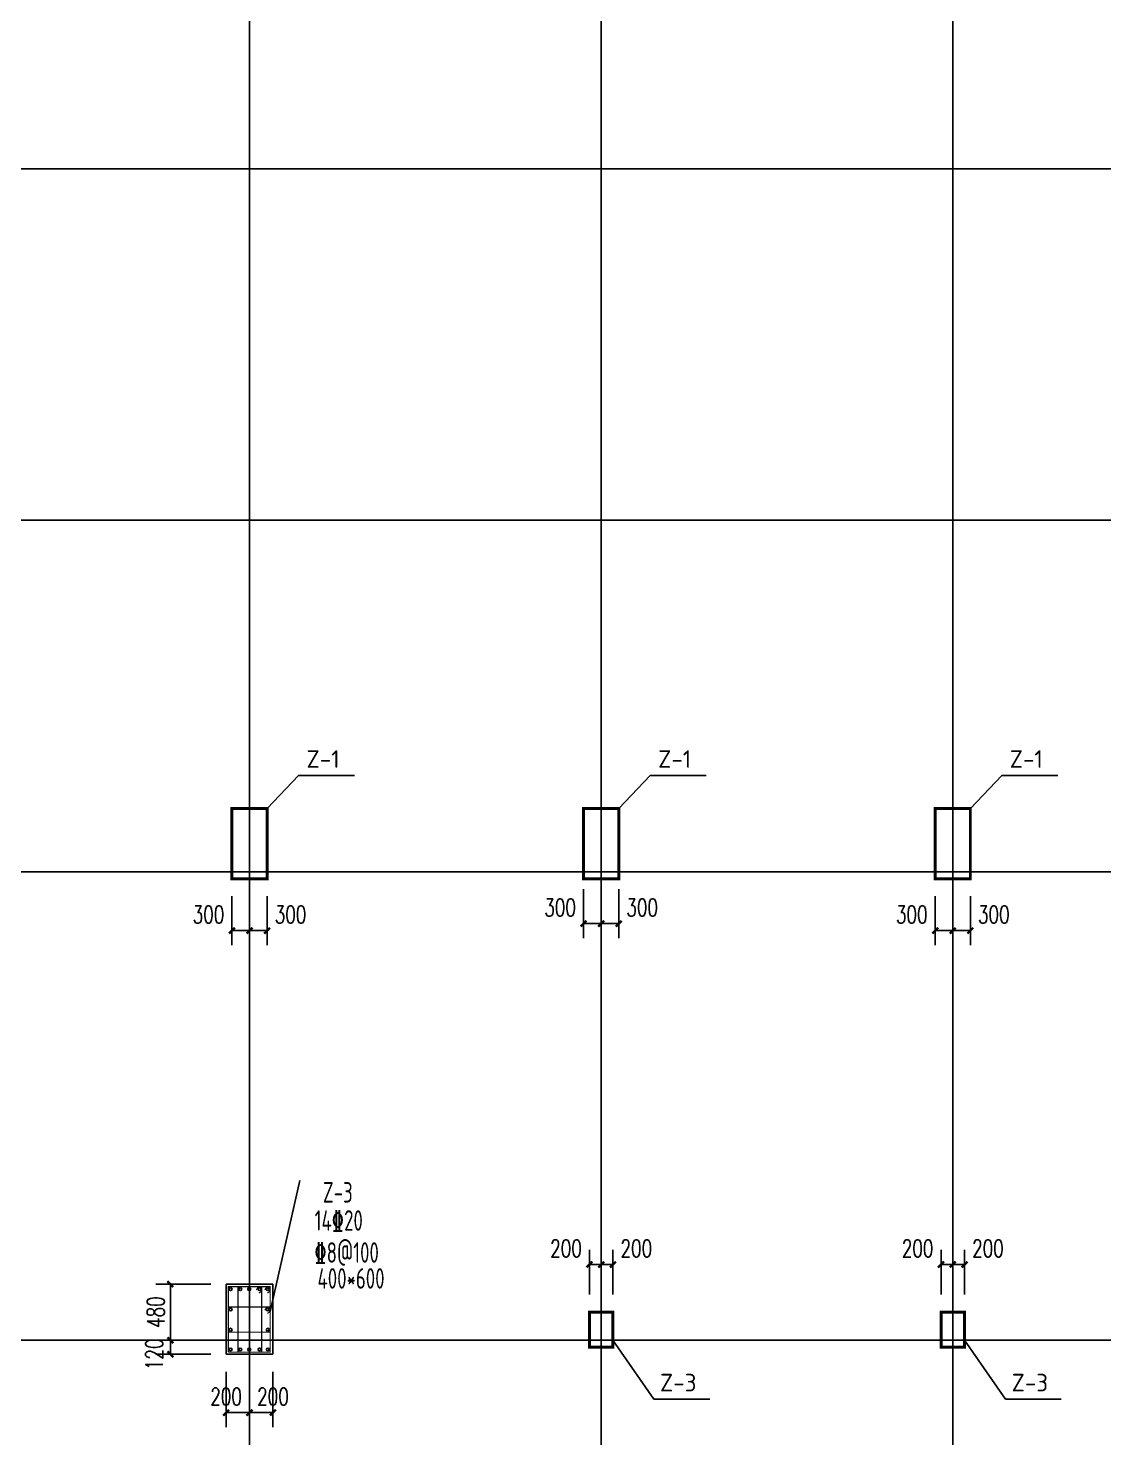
# Model space of a CAD drawing. Extents: x -73672 to 366960, y -527333 to 140666.
# Drawn here: x 196488 to 214841, y -83554 to -59486 of the extents above; entities that cross this region are included whole.
import ezdxf
from ezdxf.enums import TextEntityAlignment as Align

# ---------------------------------------------------------------- set-up
doc = ezdxf.new("R2010")
doc.units = 0
doc.header["$LTSCALE"] = 1000
doc.header["$MEASUREMENT"] = 0
for name, color, linetype in [('COLU_DE_TEXT', 7, 'Continuous'), ('COLUMN', 9, 'Continuous'), ('NUM', 3, 'Continuous'), ('建-尺寸', 3, 'Continuous')]:
    doc.layers.add(name, color=color, linetype=linetype)
doc.styles.add('A-DIM_T3', font='SIMPLEX', dxfattribs={"width": 0.705882, "bigfont": 'GBCBIG'})
doc.styles.add('TSSD_Norm', font='Tssdeng.shx', dxfattribs={"bigfont": 'hztxt.shx'})
doc.styles.add('TSSD_Rein', font='Tssdeng.shx', dxfattribs={"width": 0.7, "bigfont": 'hztxt.shx'})
doc.dimstyles.new('A-DIM-100', dxfattribs={"dimtxt": 297.5, "dimasz": 100, "dimexe": 250, "dimexo": 300, "dimgap": 100, "dimtad": 1, "dimdec": 0, "dimzin": 0, "dimdsep": 46, "dimtxsty": 'A-DIM_T3', "dimblk": 'ARCHTICK', "dimcen": 0.09, "dimclrt": 7, "dimazin": 2, "dimtfac": 1, "dimtdec": 0, "dimtix": 1, "dimtmove": 2, "dimatfit": 3, "dimfxl": 0, "dimtolj": 1, "dimtzin": 0, "dimarcsym": 0})

# ---------------------------------------------------------------- blocks, each defined once
blk = doc.blocks.new('_ArchTick')
at = {"color": 0, "linetype": 'ByBlock', "const_width": 0.4}
blk.add_lwpolyline([(-0.5, -0.5), (0.5, 0.5)], dxfattribs=at)
blk = doc.blocks.new('*D8367')
at = {"layer": 'Defpoints', "color": 0}
for p in [(206264, -73889), (206564, -73889), (206264, -74775)]:
    blk.add_point(p, dxfattribs=at)
at = {"layer": '建-尺寸', "color": 0, "lineweight": -2}
for p, q in [((206264, -74189), (206264, -75025)), ((206564, -74189), (206564, -75025)), ((206564, -74775), (206264, -74775))]:
    blk.add_line(p, q, dxfattribs=at)
at = {"layer": '建-尺寸', "color": 0, "linetype": 'ByBlock', "lineweight": -2, "xscale": 100, "yscale": 100, "zscale": 100, "rotation": 180}
blk.add_blockref('_ArchTick', (206264, -74775), dxfattribs=at)
at = {"layer": '建-尺寸', "color": 0, "linetype": 'ByBlock', "lineweight": -2, "xscale": 100, "yscale": 100, "zscale": 100}
blk.add_blockref('_ArchTick', (206564, -74775), dxfattribs=at)
at = {"layer": '建-尺寸', "color": 7, "insert": (206964, -74500), "char_height": 297.5, "attachment_point": 5, "style": 'A-DIM_T3'}
blk.add_mtext('\\A1;300', dxfattribs=at)
blk = doc.blocks.new('*D8368')
at = {"layer": 'Defpoints', "color": 0}
for p in [(205964, -73889), (206264, -73889), (205964, -74775)]:
    blk.add_point(p, dxfattribs=at)
at = {"layer": '建-尺寸', "color": 0, "lineweight": -2}
for p, q in [((205964, -74189), (205964, -75025)), ((206264, -74189), (206264, -75025)), ((206264, -74775), (205964, -74775))]:
    blk.add_line(p, q, dxfattribs=at)
at = {"layer": '建-尺寸', "color": 0, "linetype": 'ByBlock', "lineweight": -2, "xscale": 100, "yscale": 100, "zscale": 100, "rotation": 180}
blk.add_blockref('_ArchTick', (205964, -74775), dxfattribs=at)
at = {"layer": '建-尺寸', "color": 0, "linetype": 'ByBlock', "lineweight": -2, "xscale": 100, "yscale": 100, "zscale": 100}
blk.add_blockref('_ArchTick', (206264, -74775), dxfattribs=at)
at = {"layer": '建-尺寸', "color": 7, "insert": (205564, -74500), "char_height": 297.5, "attachment_point": 5, "style": 'A-DIM_T3'}
blk.add_mtext('\\A1;300', dxfattribs=at)
blk = doc.blocks.new('*D8369')
at = {"layer": 'Defpoints', "color": 0}
for p in [(200264, -74009), (200564, -74009), (200264, -74895)]:
    blk.add_point(p, dxfattribs=at)
at = {"layer": '建-尺寸', "color": 0, "lineweight": -2}
for p, q in [((200264, -74309), (200264, -75145)), ((200564, -74309), (200564, -75145)), ((200564, -74895), (200264, -74895))]:
    blk.add_line(p, q, dxfattribs=at)
at = {"layer": '建-尺寸', "color": 0, "linetype": 'ByBlock', "lineweight": -2, "xscale": 100, "yscale": 100, "zscale": 100, "rotation": 180}
blk.add_blockref('_ArchTick', (200264, -74895), dxfattribs=at)
at = {"layer": '建-尺寸', "color": 0, "linetype": 'ByBlock', "lineweight": -2, "xscale": 100, "yscale": 100, "zscale": 100}
blk.add_blockref('_ArchTick', (200564, -74895), dxfattribs=at)
at = {"layer": '建-尺寸', "color": 7, "insert": (200964, -74620), "char_height": 297.5, "attachment_point": 5, "style": 'A-DIM_T3'}
blk.add_mtext('\\A1;300', dxfattribs=at)
blk = doc.blocks.new('*D8370')
at = {"layer": 'Defpoints', "color": 0}
for p in [(199964, -74009), (200264, -74009), (199964, -74895)]:
    blk.add_point(p, dxfattribs=at)
at = {"layer": '建-尺寸', "color": 0, "lineweight": -2}
for p, q in [((199964, -74309), (199964, -75145)), ((200264, -74309), (200264, -75145)), ((200264, -74895), (199964, -74895))]:
    blk.add_line(p, q, dxfattribs=at)
at = {"layer": '建-尺寸', "color": 0, "linetype": 'ByBlock', "lineweight": -2, "xscale": 100, "yscale": 100, "zscale": 100, "rotation": 180}
blk.add_blockref('_ArchTick', (199964, -74895), dxfattribs=at)
at = {"layer": '建-尺寸', "color": 0, "linetype": 'ByBlock', "lineweight": -2, "xscale": 100, "yscale": 100, "zscale": 100}
blk.add_blockref('_ArchTick', (200264, -74895), dxfattribs=at)
at = {"layer": '建-尺寸', "color": 7, "insert": (199564, -74620), "char_height": 297.5, "attachment_point": 5, "style": 'A-DIM_T3'}
blk.add_mtext('\\A1;300', dxfattribs=at)
blk = doc.blocks.new('*D8371')
at = {"layer": 'Defpoints', "color": 0}
for p in [(212264, -74009), (212564, -74009), (212264, -74895)]:
    blk.add_point(p, dxfattribs=at)
at = {"layer": '建-尺寸', "color": 0, "lineweight": -2}
for p, q in [((212264, -74309), (212264, -75145)), ((212564, -74309), (212564, -75145)), ((212564, -74895), (212264, -74895))]:
    blk.add_line(p, q, dxfattribs=at)
at = {"layer": '建-尺寸', "color": 0, "linetype": 'ByBlock', "lineweight": -2, "xscale": 100, "yscale": 100, "zscale": 100, "rotation": 180}
blk.add_blockref('_ArchTick', (212264, -74895), dxfattribs=at)
at = {"layer": '建-尺寸', "color": 0, "linetype": 'ByBlock', "lineweight": -2, "xscale": 100, "yscale": 100, "zscale": 100}
blk.add_blockref('_ArchTick', (212564, -74895), dxfattribs=at)
at = {"layer": '建-尺寸', "color": 7, "insert": (212964, -74620), "char_height": 297.5, "attachment_point": 5, "style": 'A-DIM_T3'}
blk.add_mtext('\\A1;300', dxfattribs=at)
blk = doc.blocks.new('*D8372')
at = {"layer": 'Defpoints', "color": 0}
for p in [(211964, -74009), (212264, -74009), (211964, -74895)]:
    blk.add_point(p, dxfattribs=at)
at = {"layer": '建-尺寸', "color": 0, "lineweight": -2}
for p, q in [((211964, -74309), (211964, -75145)), ((212264, -74309), (212264, -75145)), ((212264, -74895), (211964, -74895))]:
    blk.add_line(p, q, dxfattribs=at)
at = {"layer": '建-尺寸', "color": 0, "linetype": 'ByBlock', "lineweight": -2, "xscale": 100, "yscale": 100, "zscale": 100, "rotation": 180}
blk.add_blockref('_ArchTick', (211964, -74895), dxfattribs=at)
at = {"layer": '建-尺寸', "color": 0, "linetype": 'ByBlock', "lineweight": -2, "xscale": 100, "yscale": 100, "zscale": 100}
blk.add_blockref('_ArchTick', (212264, -74895), dxfattribs=at)
at = {"layer": '建-尺寸', "color": 7, "insert": (211564, -74620), "char_height": 297.5, "attachment_point": 5, "style": 'A-DIM_T3'}
blk.add_mtext('\\A1;300', dxfattribs=at)
blk = doc.blocks.new('*D9025')
at = {"layer": 'Defpoints', "color": 0}
for p in [(206264, -80596), (206064, -81409), (206264, -81409)]:
    blk.add_point(p, dxfattribs=at)
at = {"layer": '建-尺寸', "color": 0, "lineweight": -2}
for p, q in [((206064, -81109), (206064, -80346)), ((206264, -81109), (206264, -80346)), ((206064, -80596), (206264, -80596))]:
    blk.add_line(p, q, dxfattribs=at)
at = {"layer": '建-尺寸', "color": 0, "linetype": 'ByBlock', "lineweight": -2, "xscale": 100, "yscale": 100, "zscale": 100, "rotation": 180}
blk.add_blockref('_ArchTick', (206064, -80596), dxfattribs=at)
at = {"layer": '建-尺寸', "color": 0, "linetype": 'ByBlock', "lineweight": -2, "xscale": 100, "yscale": 100, "zscale": 100}
blk.add_blockref('_ArchTick', (206264, -80596), dxfattribs=at)
at = {"layer": '建-尺寸', "color": 7, "insert": (205664, -80321), "char_height": 297.5, "attachment_point": 5, "style": 'A-DIM_T3'}
blk.add_mtext('\\A1;200', dxfattribs=at)
blk = doc.blocks.new('*D9026')
at = {"layer": 'Defpoints', "color": 0}
for p in [(206464, -80596), (206264, -81409), (206464, -81409)]:
    blk.add_point(p, dxfattribs=at)
at = {"layer": '建-尺寸', "color": 0, "lineweight": -2}
for p, q in [((206264, -81109), (206264, -80346)), ((206464, -81109), (206464, -80346)), ((206264, -80596), (206464, -80596))]:
    blk.add_line(p, q, dxfattribs=at)
at = {"layer": '建-尺寸', "color": 0, "linetype": 'ByBlock', "lineweight": -2, "xscale": 100, "yscale": 100, "zscale": 100, "rotation": 180}
blk.add_blockref('_ArchTick', (206264, -80596), dxfattribs=at)
at = {"layer": '建-尺寸', "color": 0, "linetype": 'ByBlock', "lineweight": -2, "xscale": 100, "yscale": 100, "zscale": 100}
blk.add_blockref('_ArchTick', (206464, -80596), dxfattribs=at)
at = {"layer": '建-尺寸', "color": 7, "insert": (206864, -80321), "char_height": 297.5, "attachment_point": 5, "style": 'A-DIM_T3'}
blk.add_mtext('\\A1;200', dxfattribs=at)
blk = doc.blocks.new('*D9053')
at = {"layer": 'Defpoints', "color": 0}
for p in [(212264, -80596), (212064, -81409), (212264, -81409)]:
    blk.add_point(p, dxfattribs=at)
at = {"layer": '建-尺寸', "color": 0, "lineweight": -2}
for p, q in [((212064, -81109), (212064, -80346)), ((212264, -81109), (212264, -80346)), ((212064, -80596), (212264, -80596))]:
    blk.add_line(p, q, dxfattribs=at)
at = {"layer": '建-尺寸', "color": 0, "linetype": 'ByBlock', "lineweight": -2, "xscale": 100, "yscale": 100, "zscale": 100, "rotation": 180}
blk.add_blockref('_ArchTick', (212064, -80596), dxfattribs=at)
at = {"layer": '建-尺寸', "color": 0, "linetype": 'ByBlock', "lineweight": -2, "xscale": 100, "yscale": 100, "zscale": 100}
blk.add_blockref('_ArchTick', (212264, -80596), dxfattribs=at)
at = {"layer": '建-尺寸', "color": 7, "insert": (211664, -80321), "char_height": 297.5, "attachment_point": 5, "style": 'A-DIM_T3'}
blk.add_mtext('\\A1;200', dxfattribs=at)
blk = doc.blocks.new('*D9054')
at = {"layer": 'Defpoints', "color": 0}
for p in [(212464, -80596), (212264, -81409), (212464, -81409)]:
    blk.add_point(p, dxfattribs=at)
at = {"layer": '建-尺寸', "color": 0, "lineweight": -2}
for p, q in [((212264, -81109), (212264, -80346)), ((212464, -81109), (212464, -80346)), ((212264, -80596), (212464, -80596))]:
    blk.add_line(p, q, dxfattribs=at)
at = {"layer": '建-尺寸', "color": 0, "linetype": 'ByBlock', "lineweight": -2, "xscale": 100, "yscale": 100, "zscale": 100, "rotation": 180}
blk.add_blockref('_ArchTick', (212264, -80596), dxfattribs=at)
at = {"layer": '建-尺寸', "color": 0, "linetype": 'ByBlock', "lineweight": -2, "xscale": 100, "yscale": 100, "zscale": 100}
blk.add_blockref('_ArchTick', (212464, -80596), dxfattribs=at)
at = {"layer": '建-尺寸', "color": 7, "insert": (212864, -80321), "char_height": 297.5, "attachment_point": 5, "style": 'A-DIM_T3'}
blk.add_mtext('\\A1;200', dxfattribs=at)
blk = doc.blocks.new('*D9057')
at = {"layer": 'Defpoints', "color": 0}
for p in [(199864, -82129), (200264, -82129), (200264, -83125)]:
    blk.add_point(p, dxfattribs=at)
at = {"layer": '建-尺寸', "color": 0, "lineweight": -2}
for p, q in [((199864, -82429), (199864, -83375)), ((200264, -82429), (200264, -83375)), ((199864, -83125), (200264, -83125))]:
    blk.add_line(p, q, dxfattribs=at)
at = {"layer": '建-尺寸', "color": 0, "linetype": 'ByBlock', "lineweight": -2, "xscale": 100, "yscale": 100, "zscale": 100, "rotation": 180}
blk.add_blockref('_ArchTick', (199864, -83125), dxfattribs=at)
at = {"layer": '建-尺寸', "color": 0, "linetype": 'ByBlock', "lineweight": -2, "xscale": 100, "yscale": 100, "zscale": 100}
blk.add_blockref('_ArchTick', (200264, -83125), dxfattribs=at)
at = {"layer": '建-尺寸', "color": 7, "insert": (199864, -82850), "char_height": 297.5, "attachment_point": 5, "style": 'A-DIM_T3'}
blk.add_mtext('\\A1;200', dxfattribs=at)
blk = doc.blocks.new('*D9058')
at = {"layer": 'Defpoints', "color": 0}
for p in [(200264, -82129), (200664, -82129), (200664, -83125)]:
    blk.add_point(p, dxfattribs=at)
at = {"layer": '建-尺寸', "color": 0, "lineweight": -2}
for p, q in [((200264, -82429), (200264, -83375)), ((200664, -82429), (200664, -83375)), ((200264, -83125), (200664, -83125))]:
    blk.add_line(p, q, dxfattribs=at)
at = {"layer": '建-尺寸', "color": 0, "linetype": 'ByBlock', "lineweight": -2, "xscale": 100, "yscale": 100, "zscale": 100, "rotation": 180}
blk.add_blockref('_ArchTick', (200264, -83125), dxfattribs=at)
at = {"layer": '建-尺寸', "color": 0, "linetype": 'ByBlock', "lineweight": -2, "xscale": 100, "yscale": 100, "zscale": 100}
blk.add_blockref('_ArchTick', (200664, -83125), dxfattribs=at)
at = {"layer": '建-尺寸', "color": 7, "insert": (200664, -82850), "char_height": 297.5, "attachment_point": 5, "style": 'A-DIM_T3'}
blk.add_mtext('\\A1;200', dxfattribs=at)
blk = doc.blocks.new('*D9059')
at = {"layer": 'Defpoints', "color": 0}
for p in [(198913, -81889), (199903, -81889), (199903, -82129)]:
    blk.add_point(p, dxfattribs=at)
at = {"layer": '建-尺寸', "color": 0, "lineweight": -2}
for p, q in [((199603, -81889), (198663, -81889)), ((198913, -82129), (198913, -81889)), ((199603, -82129), (198663, -82129))]:
    blk.add_line(p, q, dxfattribs=at)
at = {"layer": '建-尺寸', "color": 0, "linetype": 'ByBlock', "lineweight": -2, "xscale": 100, "yscale": 100, "zscale": 100}
for p, rotation in [((198913, -81889), 90), ((198913, -82129), 270)]:
    blk.add_blockref('_ArchTick', p, dxfattribs=dict(at, rotation=rotation))
at = {"layer": '建-尺寸', "color": 7, "insert": (198638, -82129), "char_height": 297.5, "attachment_point": 5, "rotation": 90, "style": 'A-DIM_T3'}
blk.add_mtext('\\A1;120', dxfattribs=at)
blk = doc.blocks.new('*D9060')
at = {"layer": 'Defpoints', "color": 0}
for p in [(198913, -80929), (199903, -80929), (199903, -81889)]:
    blk.add_point(p, dxfattribs=at)
at = {"layer": '建-尺寸', "color": 0, "lineweight": -2}
for p, q in [((199603, -80929), (198663, -80929)), ((198913, -81889), (198913, -80929)), ((199603, -81889), (198663, -81889))]:
    blk.add_line(p, q, dxfattribs=at)
at = {"layer": '建-尺寸', "color": 0, "linetype": 'ByBlock', "lineweight": -2, "xscale": 100, "yscale": 100, "zscale": 100}
for p, rotation in [((198913, -80929), 90), ((198913, -81889), 270)]:
    blk.add_blockref('_ArchTick', p, dxfattribs=dict(at, rotation=rotation))
at = {"layer": '建-尺寸', "color": 7, "insert": (198664, -81409), "char_height": 297.5, "attachment_point": 5, "rotation": 90, "style": 'A-DIM_T3'}
blk.add_mtext('\\A1;480', dxfattribs=at)

msp = doc.modelspace()

# ---------------------------------------------------------------- hatches: boundary and pattern name
h = msp.add_hatch()
h.set_pattern_fill('ANSI31', color=0, scale=100)
h.set_pattern_definition([(45, (-10.01, 0), (-112.2532, 112.2532), [])])
h.paths.add_polyline_path([(199966.08, -81016.4, 1), (199916.01, -81016.4, 1)])
h = msp.add_hatch()
h.set_pattern_fill('ANSI31', color=0, scale=100)
h.set_pattern_definition([(45, (155.21, 0), (-112.2532, 112.2532), [])])
h.paths.add_polyline_path([(200131.3, -81016.4, 1), (200081.23, -81016.4, 1)])
h = msp.add_hatch()
h.set_pattern_fill('ANSI31', color=0, scale=100)
h.set_pattern_definition([(45, (308.75, 0), (-112.2532, 112.2532), [])])
h.paths.add_polyline_path([(200284.84, -81016.4, 1), (200234.78, -81016.4, 1)])
h = msp.add_hatch()
h.set_pattern_fill('ANSI31', color=0, scale=100)
h.set_pattern_definition([(45, (485.66, 0), (-112.2532, 112.2532), [])])
h.paths.add_polyline_path([(200461.75, -81016.4, 1), (200411.68, -81016.4, 1)])
h = msp.add_hatch()
h.set_pattern_fill('ANSI31', color=0, scale=100)
h.set_pattern_definition([(45, (625.85, 0), (-112.2532, 112.2532), [])])
h.paths.add_polyline_path([(200601.94, -81016.4, 1), (200551.87, -81016.4, 1)])
h = msp.add_hatch()
h.set_pattern_fill('ANSI31', color=0, scale=100)
h.set_pattern_definition([(45, (-10.01, -346.07), (-112.2532, 112.2532), [])])
h.paths.add_polyline_path([(199966.08, -81362.47, 1), (199916.01, -81362.47, 1)])
h = msp.add_hatch()
h.set_pattern_fill('ANSI31', color=0, scale=100)
h.set_pattern_definition([(45, (625.85, -346.07), (-112.2532, 112.2532), [])])
h.paths.add_polyline_path([(200601.94, -81362.47, 1), (200551.87, -81362.47, 1)])
h = msp.add_hatch()
h.set_pattern_fill('ANSI31', color=0, scale=100)
h.set_pattern_definition([(45, (-10.01, -692.14), (-112.2532, 112.2532), [])])
h.paths.add_polyline_path([(199966.08, -81708.54, 1), (199916.01, -81708.54, 1)])
h = msp.add_hatch()
h.set_pattern_fill('ANSI31', color=0, scale=100)
h.set_pattern_definition([(45, (625.85, -692.14), (-112.2532, 112.2532), [])])
h.paths.add_polyline_path([(200601.94, -81708.54, 1), (200551.87, -81708.54, 1)])
h = msp.add_hatch()
h.set_pattern_fill('ANSI31', color=0, scale=100)
h.set_pattern_definition([(45, (-10.01, -1029.66), (-112.2532, 112.2532), [])])
h.paths.add_polyline_path([(199966.08, -82046.06, 1), (199916.01, -82046.06, 1)])
h = msp.add_hatch()
h.set_pattern_fill('ANSI31', color=0, scale=100)
h.set_pattern_definition([(45, (155.21, -1029.66), (-112.2532, 112.2532), [])])
h.paths.add_polyline_path([(200131.3, -82046.06, 1), (200081.23, -82046.06, 1)])
h = msp.add_hatch()
h.set_pattern_fill('ANSI31', color=0, scale=100)
h.set_pattern_definition([(45, (308.75, -1029.66), (-112.2532, 112.2532), [])])
h.paths.add_polyline_path([(200284.84, -82046.06, 1), (200234.78, -82046.06, 1)])
h = msp.add_hatch()
h.set_pattern_fill('ANSI31', color=0, scale=100)
h.set_pattern_definition([(45, (485.66, -1029.66), (-112.2532, 112.2532), [])])
h.paths.add_polyline_path([(200461.75, -82046.06, 1), (200411.68, -82046.06, 1)])
h = msp.add_hatch()
h.set_pattern_fill('ANSI31', color=0, scale=100)
h.set_pattern_definition([(45, (625.85, -1029.66), (-112.2532, 112.2532), [])])
h.paths.add_polyline_path([(200601.94, -82046.06, 1), (200551.87, -82046.06, 1)])

# ---------------------------------------------------------------- linework, layer by layer
at = {"color": 1}
for p, q in [((200264.15, -24236.64), (200264.15, -84710.49)), ((206264.15, -24236.64), (206264.15, -84710.49)), ((212264.15, -24236.64), (212264.15, -84710.49)), ((185878.49, -61888.84), (304648.09, -61888.84)), ((185878.49, -67888.84), (304648.09, -67888.84)), ((185878.49, -73888.84), (304648.09, -73888.84)), ((185878.49, -81888.84), (304648.09, -81888.84))]:
    msp.add_line(p, q, dxfattribs=at)
at = {"color": 0}
for p, q in [((200564.15, -72808.84), (201102.56, -72247.72)), ((201102.56, -72247.72), (202055.11, -72247.72)), ((206564.15, -72808.84), (207102.56, -72247.72)), ((207102.56, -72247.72), (208055.11, -72247.72)), ((212564.15, -72808.84), (213102.56, -72247.72)), ((213102.56, -72247.72), (214055.11, -72247.72)), ((200615.02, -81398.35), (201122.23, -79158.96)), ((200664.15, -80928.84), (199864.15, -80928.84)), ((199864.15, -80928.84), (199864.15, -82128.84)), ((200664.15, -82128.84), (200664.15, -80928.84)), ((207163.36, -82894.8), (206464.15, -81888.84)), ((213163.36, -82894.8), (212464.15, -81888.84)), ((199864.15, -82128.84), (200664.15, -82128.84)), ((207163.36, -82894.8), (208115.91, -82894.8)), ((213163.36, -82894.8), (214115.91, -82894.8))]:
    msp.add_line(p, q, dxfattribs=at)
for points, const_width in [([(199964.15, -72808.84), (199964.15, -74008.84), (200564.15, -74008.84), (200564.15, -72808.84), (199964.15, -72808.84)], 50), ([(205964.15, -72808.84), (205964.15, -74008.84), (206564.15, -74008.84), (206564.15, -72808.84), (205964.15, -72808.84)], 50), ([(211964.15, -72808.84), (211964.15, -74008.84), (212564.15, -74008.84), (212564.15, -72808.84), (211964.15, -72808.84)], 50), ([(199902.59, -82091.16), (199902.59, -80973.24), (200616.02, -80973.24), (200616.02, -82092.62), (199902.53, -82092.62)], 20), ([(200068.11, -80974.21), (200068.11, -82092.62)], 20), ([(200412.95, -80973.06), (200380.61, -81029.39)], 20), ([(200470.32, -81050.25), (200424.42, -81082.58)], 20), ([(200471.32, -80974.21), (200471.32, -82092.62)], 20), ([(200557.65, -80973.06), (200525.31, -81029.39)], 20), ([(200615.02, -81050.25), (200569.12, -81082.58)], 20), ([(199897.21, -81321.34), (200615.52, -81321.34)], 20), ([(200557.65, -81321.16), (200525.31, -81377.49)], 20), ([(200615.02, -81398.35), (200569.12, -81430.69)], 20), ([(206464.15, -82008.84), (206464.15, -81408.84), (206064.15, -81408.84), (206064.15, -82008.84), (206464.15, -82008.84)], 50), ([(212464.15, -82008.84), (212464.15, -81408.84), (212064.15, -81408.84), (212064.15, -82008.84), (212464.15, -82008.84)], 50), ([(199897.21, -81751.26), (200615.52, -81751.26)], 20)]:
    msp.add_lwpolyline(points, dxfattribs=dict(at, const_width=const_width))
for centre in [(199941.05, -81016.4), (200106.27, -81016.4), (200259.81, -81016.4), (200436.72, -81016.4), (200576.91, -81016.4), (199941.05, -81362.47), (200576.91, -81362.47), (199941.05, -81708.54), (200576.91, -81708.54), (199941.05, -82046.06), (200106.27, -82046.06), (200259.81, -82046.06), (200436.72, -82046.06), (200576.91, -82046.06)]:
    msp.add_circle(centre, 25.03, dxfattribs=at)
at = {"layer": 'COLUMN'}
for points in [[(199964.15, -74008.84), (200564.15, -74008.84), (200564.15, -72808.84), (199964.15, -72808.84)], [(205964.15, -74008.84), (206564.15, -74008.84), (206564.15, -72808.84), (205964.15, -72808.84)], [(211964.15, -74008.84), (212564.15, -74008.84), (212564.15, -72808.84), (211964.15, -72808.84)], [(206064.15, -82008.84), (206464.15, -82008.84), (206464.15, -81408.84), (206064.15, -81408.84)], [(212064.15, -82008.84), (212464.15, -82008.84), (212464.15, -81408.84), (212064.15, -81408.84)]]:
    msp.add_lwpolyline(points, close=True, dxfattribs=at)

# ---------------------------------------------------------------- texts
at = {"layer": 'COLU_DE_TEXT', "style": 'TSSD_Rein', "width": 0.7}
for s, p in [('Z-3', (201770.41, -79362.4)), ('14%%13220', (201786.36, -79843.17)), ('%%1328@100', (201920.52, -80388.21)), ('400*600', (201995.99, -80832.62))]:
    msp.add_text(s, height=350, dxfattribs=at).set_placement(p, align=Align.MIDDLE)
at = {"layer": 'NUM', "style": 'TSSD_Norm'}
for s, p in [('Z-1', (201518.74, -72114.8)), ('Z-1', (207518.74, -72114.8)), ('Z-1', (213518.74, -72114.8)), ('Z-3', (207579.54, -82761.88)), ('Z-3', (213579.54, -82761.88))]:
    msp.add_text(s, height=300, dxfattribs=at).set_placement(p, align=Align.CENTER)

# ---------------------------------------------------------------- dimensions: what is measured, and where the dimension line sits
at = {"layer": '建-尺寸', "color": 0}
for base, p1, p2, angle, picture, middle in [((199964.15, -74895.42), (200264.15, -74008.84), (199964.15, -74008.84), 180, '*D8370', (199564.15, -74620.42)), ((200264.15, -74895.42), (200564.15, -74008.84), (200264.15, -74008.84), 180, '*D8369', (200964.15, -74620.42)), ((205964.15, -74775.42), (206264.15, -73888.84), (205964.15, -73888.84), 180, '*D8368', (205564.15, -74500.42)), ((206264.15, -74775.42), (206564.15, -73888.84), (206264.15, -73888.84), 180, '*D8367', (206964.15, -74500.42)), ((211964.15, -74895.42), (212264.15, -74008.84), (211964.15, -74008.84), 180, '*D8372', (211564.15, -74620.42)), ((212264.15, -74895.42), (212564.15, -74008.84), (212264.15, -74008.84), 180, '*D8371', (212964.15, -74620.42)), ((206264.15, -80596.27), (206064.15, -81408.84), (206264.15, -81408.84), 0, '*D9025', (205664.15, -80321.27)), ((206464.15, -80596.27), (206264.15, -81408.84), (206464.15, -81408.84), 0, '*D9026', (206864.15, -80321.27)), ((212264.15, -80596.27), (212064.15, -81408.84), (212264.15, -81408.84), 0, '*D9053', (211664.15, -80321.27)), ((212464.15, -80596.27), (212264.15, -81408.84), (212464.15, -81408.84), 0, '*D9054', (212864.15, -80321.27))]:
    dim = msp.add_linear_dim(base=base, p1=p1, p2=p2, angle=angle, dimstyle='A-DIM-100', dxfattribs=at)
    dim.commit()
    dim.dimension.update_dxf_attribs({"geometry": picture, "text_midpoint": middle, "dimtype": 161})
dim = msp.add_aligned_dim(p1=(199902.59, -81888.84), p2=(199902.59, -80928.84), distance=989.76, text='480', dimstyle='A-DIM-100', dxfattribs=at)
dim.commit()
dim.dimension.update_dxf_attribs({"geometry": '*D9060', "text_midpoint": (198664.08, -81408.84)})
for base, p1, p2, angle, text, picture, middle in [((198912.83, -81888.84), (199902.59, -82128.84), (199902.59, -81888.84), 90, '120', '*D9059', (198637.83, -82128.84)), ((200264.15, -83124.92), (199864.15, -82128.84), (200264.15, -82128.84), 0, '200', '*D9057', (199864.15, -82849.92)), ((200664.15, -83124.92), (200264.15, -82128.84), (200664.15, -82128.84), 0, '200', '*D9058', (200664.15, -82849.92))]:
    dim = msp.add_linear_dim(base=base, p1=p1, p2=p2, angle=angle, text=text, dimstyle='A-DIM-100', dxfattribs=at)
    dim.commit()
    dim.dimension.update_dxf_attribs({"geometry": picture, "text_midpoint": middle, "dimtype": 161})

doc.saveas('drawing.dxf')
